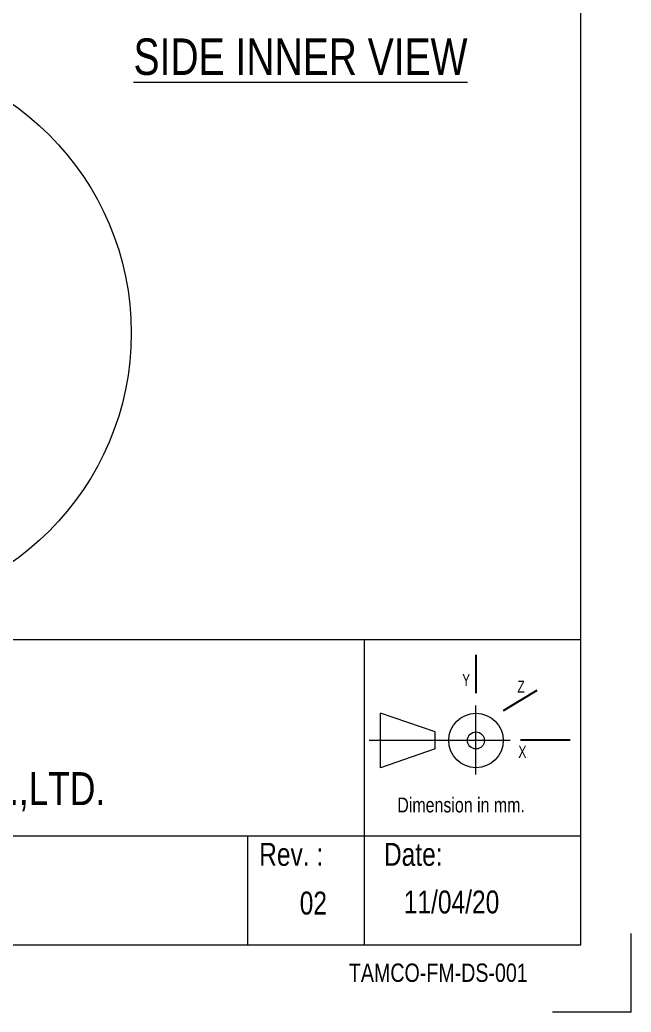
# Model space of a CAD drawing. Header units: millimetres. Extents: x 1797 to 6074, y 1266 to 4302.
# Drawn here: x 5320 to 6074, y 1266 to 2490 of the extents above; entities that cross this region are included whole.
import ezdxf

# ---------------------------------------------------------------- set-up
doc = ezdxf.new("R2010")
doc.units = ezdxf.units.MM
for name, color, linetype in [('FRAME070', 5, 'Continuous'), ('FRAME200', 8, 'Continuous'), ('RAHMEN', 7, 'Continuous'), ('Standard', 7, 'Continuous')]:
    doc.layers.add(name, color=color, linetype=linetype)
doc.styles.add('SLDTEXTSTYLE0', font='TXT', dxfattribs={"width": 0.75})
doc.styles.get("Standard").update_dxf_attribs({"font": 'arial.ttf'})
doc.styles.add('TAMCO', font='cordia.shx', dxfattribs={"width": 0.8, "height": 25})
doc.dimstyles.new('SLDDIMSTYLE0', dxfattribs={"dimtxt": 0.18, "dimasz": 6, "dimexe": 0.18, "dimexo": 0.0625, "dimgap": 0.09, "dimtad": 0, "dimtih": 1, "dimtoh": 1, "dimdec": 4, "dimrnd": 1e-09, "dimzin": 0, "dimdsep": 46, "dimtxsty": 'Standard', "dimsah": 1, "dimcen": 0.09, "dimadec": 0, "dimazin": 0, "dimtfac": 6, "dimtdec": 4, "dimtofl": 0, "dimtmove": 0, "dimatfit": 3, "dimfxl": 1, "dimtolj": 1, "dimtzin": 0, "dimarcsym": 0})

msp = doc.modelspace()

# ---------------------------------------------------------------- linework, layer by layer
at = {"lineweight": 9}
msp.add_circle((5111.38, 2103.85), 345.58, dxfattribs=at)
at = {"layer": 'FRAME070', "lineweight": 9}
for p, q in [((6011.34, 1349.01), (6011.34, 4242.61)), ((6011.34, 1349.01), (6011.34, 4242.61)), ((6011.34, 1349.01), (6011.34, 4195.36)), ((6011.34, 1349.01), (6011.34, 4195.36)), ((1851.53, 1725.53), (6011.34, 1725.53)), ((1851.53, 1725.53), (6011.34, 1725.53)), ((5744.85, 1349.01), (5744.85, 1725.53)), ((5744.85, 1349.01), (5744.85, 1725.53)), ((4257.98, 1483.36), (6011.34, 1483.36)), ((4257.98, 1483.36), (6011.34, 1483.36)), ((5600.59, 1349.01), (5600.59, 1483.36)), ((5600.59, 1349.01), (5600.59, 1483.36)), ((1851.53, 1349.01), (6011.34, 1349.01)), ((1851.53, 1349.01), (6011.34, 1349.01)), ((4094.11, 1349.01), (5511.62, 1349.01)), ((4094.11, 1349.01), (5511.62, 1349.01)), ((4099.06, 1349.01), (5511.62, 1349.01)), ((4099.06, 1349.01), (5511.62, 1349.01)), ((4218.4, 1349.01), (5987.17, 1349.01)), ((4218.4, 1349.01), (5987.17, 1349.01)), ((4223.35, 1349.01), (5987.17, 1349.01)), ((4223.35, 1349.01), (5987.17, 1349.01))]:
    msp.add_line(p, q, dxfattribs=at)
at = {"layer": 'FRAME200', "lineweight": 9}
for q in [(6073.59, 1362.88), (6073.59, 1362.88), (5976.58, 1265.87), (5976.58, 1265.87)]:
    msp.add_line((6073.59, 1265.87), q, dxfattribs=at)
at = {"layer": 'RAHMEN', "color": 7, "lineweight": 15}
for p, q in [((5882.17, 1559.01), (5882.17, 1644.24)), ((5882.17, 1559.01), (5882.17, 1644.24)), ((5764.57, 1567.46), (5764.57, 1634.74)), ((5831.86, 1611.57), (5764.57, 1634.74)), ((5764.57, 1567.46), (5764.57, 1634.74)), ((5831.86, 1611.57), (5764.57, 1634.74)), ((5831.86, 1590.63), (5831.86, 1611.57)), ((5831.86, 1590.63), (5831.86, 1611.57)), ((5924.29, 1601), (5750.55, 1601)), ((5924.29, 1601), (5750.55, 1601)), ((5831.86, 1590.63), (5764.57, 1567.46)), ((5831.86, 1590.63), (5764.57, 1567.46))]:
    msp.add_line(p, q, dxfattribs=at)
for radius in [33.64, 33.64, 10.47, 10.47]:
    msp.add_circle((5882.17, 1601.1), radius, dxfattribs=at)

# ---------------------------------------------------------------- texts
at = {"layer": 'FRAME070', "color": 0, "lineweight": 15, "style": 'TAMCO', "width": 0.8}
for s, height, p in [('THAI SWITCHBOARD & METAL WORK CO.,LTD.', 40.7328, (4444.34, 1521.31)), ('THAI SWITCHBOARD & METAL WORK CO.,LTD.', 40.7328, (4444.34, 1521.31)), ('Dimension in mm.', 18.3733, (5785.18, 1512.31)), ('Dimension in mm.', 18.3733, (5785.18, 1512.31)), ('Rev. :', 28.287, (5614.77, 1446.42)), ('Rev. :', 28.287, (5614.77, 1446.42)), ('Date:', 28.287, (5768.67, 1446.42)), ('Date:', 28.287, (5768.67, 1446.42)), ('02', 28.287, (5664.74, 1386.35)), ('11/04/20', 28.287, (5793.15, 1387.66)), ('TAMCO-FM-DS-001', 22.6293, (5725.45, 1303.22)), ('TAMCO-FM-DS-001', 22.6293, (5725.45, 1303.22))]:
    msp.add_text(s, height=height, dxfattribs=at).set_placement(p)
at = {"layer": 'FRAME070', "color": 0, "lineweight": 9, "insert": (5459.77, 2467.28), "char_height": 45, "attachment_point": 1, "style": 'TAMCO'}
msp.add_mtext('{\\LSIDE INNER VIEW}', dxfattribs=at)
at = {"layer": 'Standard', "lineweight": 15, "char_height": 14.95, "attachment_point": 1, "style": 'SLDTEXTSTYLE0'}
for s, insert in [('Y', (5865.07, 1683.31)), ('Y', (5865.07, 1683.31)), ('Z', (5933.23, 1675)), ('Z', (5933.23, 1675))]:
    msp.add_mtext(s, dxfattribs=dict(at, insert=insert))
at = {"layer": 'Standard', "lineweight": 15, "extrusion": (0, 0, -1), "insert": (5944.46, 1594.55), "char_height": 14.95, "attachment_point": 1, "text_direction": (-1, 0, 0), "style": 'SLDTEXTSTYLE0'}
msp.add_mtext('X', dxfattribs=at)
msp.add_mtext('X', dxfattribs=at)

# ---------------------------------------------------------------- leaders
at = {"layer": 'Standard', "lineweight": 15}
for points in [[(5881.89, 1706.64), (5881.93, 1659.58)], [(5881.89, 1706.64), (5881.93, 1659.58)], [(5957.07, 1662.93), (5915.86, 1637.65)], [(5957.07, 1662.93), (5915.86, 1637.65)], [(5998.51, 1601.32), (5937.29, 1601.31)], [(5998.51, 1601.32), (5937.29, 1601.31)]]:
    msp.add_leader(points, dimstyle='SLDDIMSTYLE0', dxfattribs=at)

doc.saveas('drawing.dxf')
